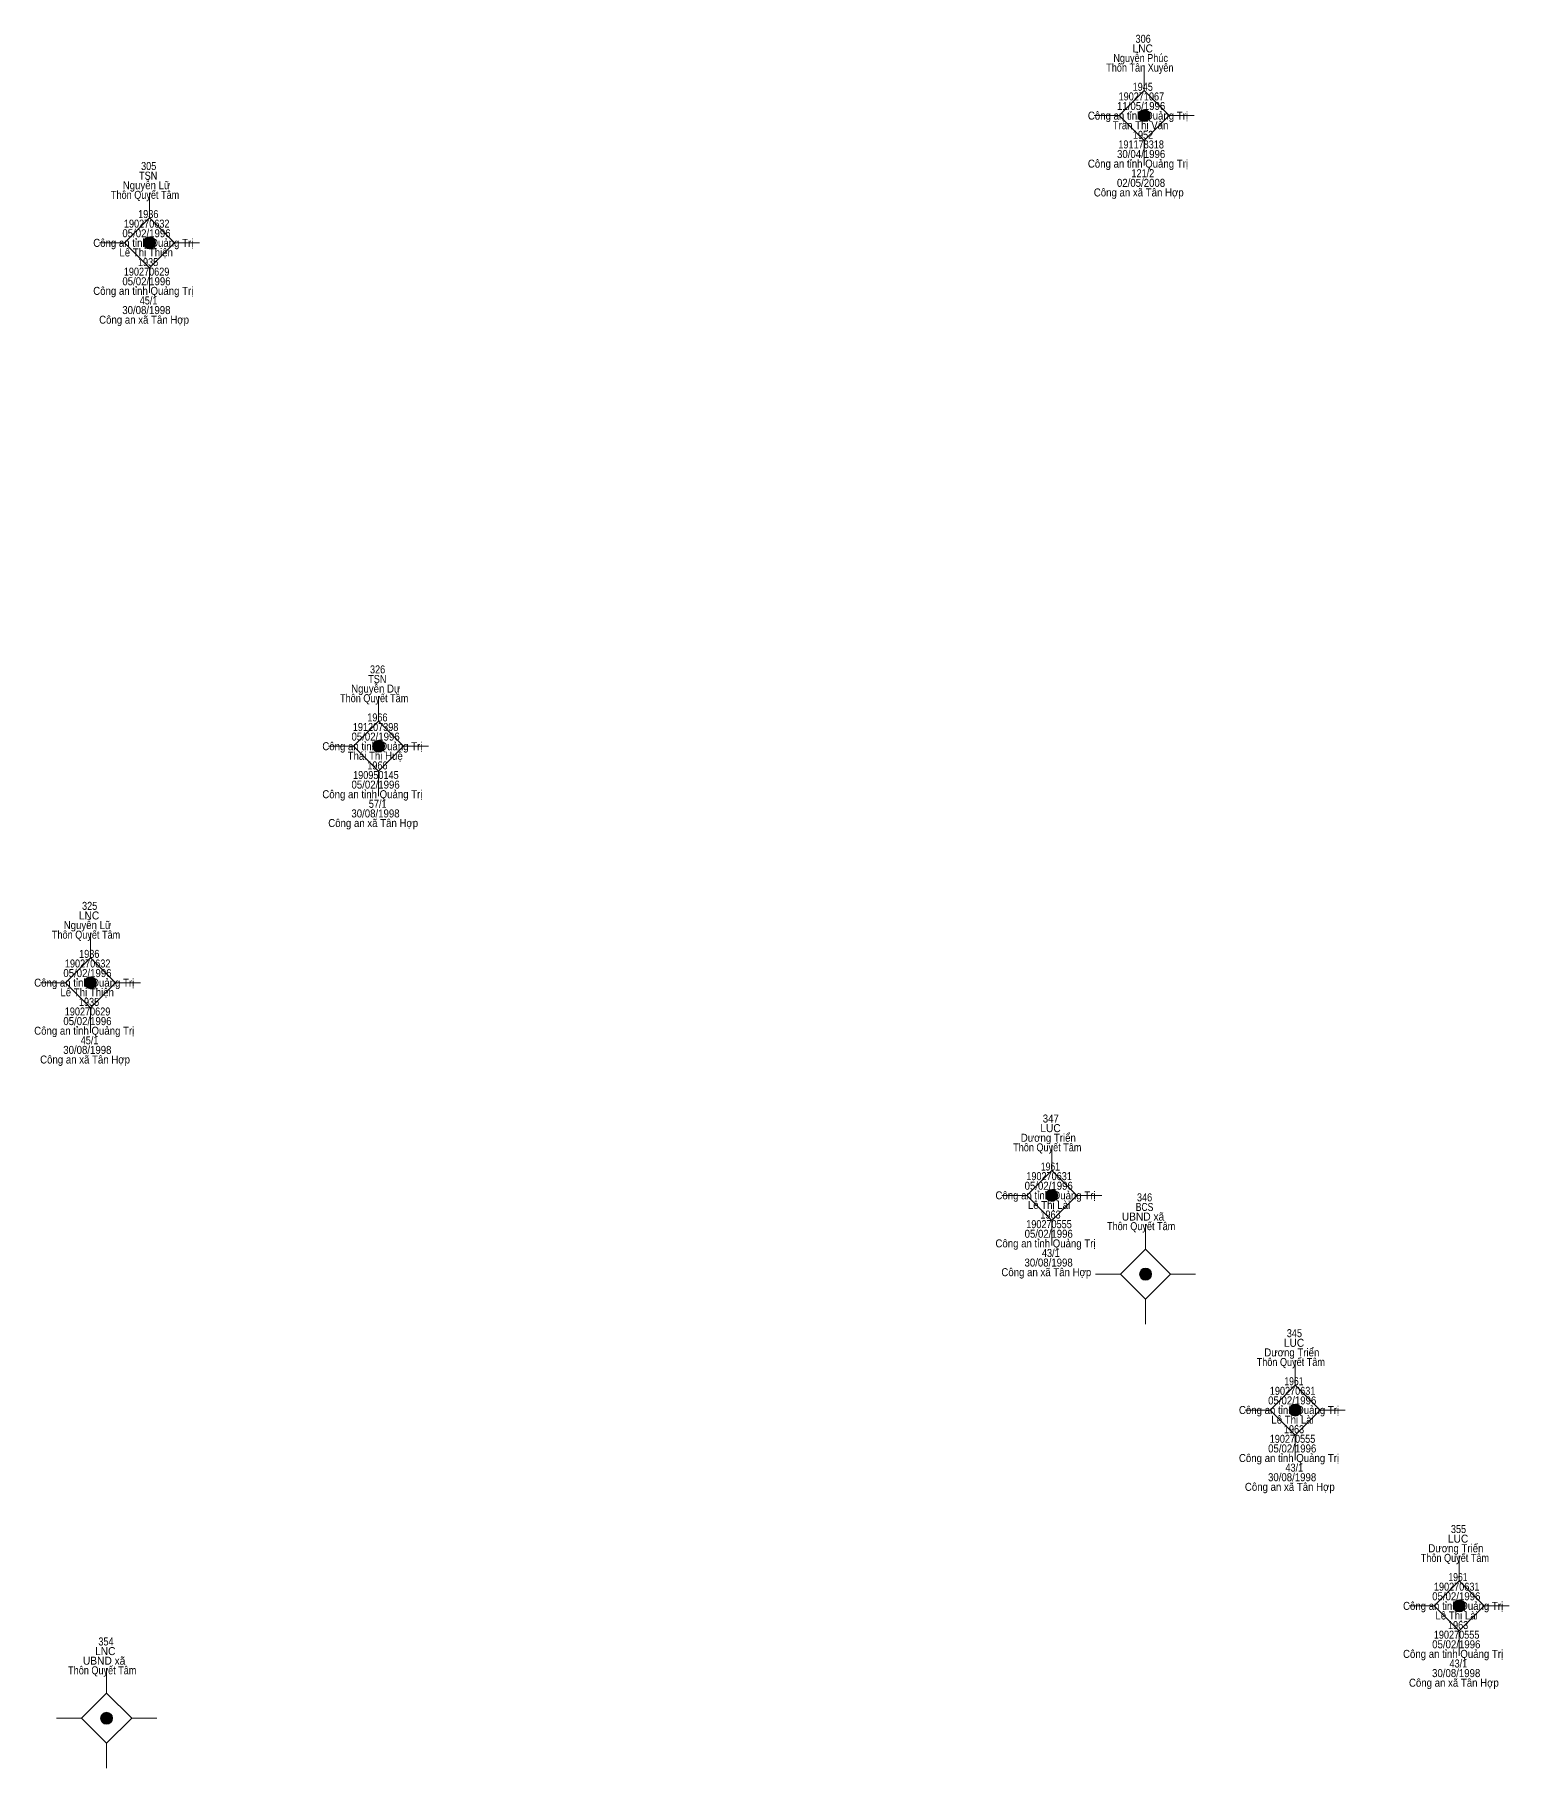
# Model space of a CAD drawing. Header units: metres. Extents: x 550999 to 552168, y 1840994 to 1841978.
# Drawn here: x 551170.4 to 551244.1, y 1840999.3 to 1841085.9 of the extents above; entities that cross this region are included whole.
import ezdxf
from ezdxf.enums import TextEntityAlignment as Align

# ---------------------------------------------------------------- set-up
doc = ezdxf.new("R2010")
doc.units = ezdxf.units.M
doc.header["$LTSCALE"] = 0.16
doc.layers.add('11', color=7, linetype='Continuous', lineweight=13)
doc.layers.add('15', color=7, linetype='Continuous')

msp = doc.modelspace()

# ---------------------------------------------------------------- hatches: boundary and pattern name
at = {"layer": '11'}
for points in [[(551226.1195, 1841081.88, 1), (551225.5195, 1841081.88, 1)], [(551176.4095, 1841075.52, 1), (551175.8095, 1841075.52, 1)], [(551187.8595, 1841050.36, 1), (551187.2595, 1841050.36, 1)], [(551173.4595, 1841038.54, 1), (551172.8595, 1841038.54, 1)], [(551221.4995, 1841027.91, 1), (551220.8995, 1841027.91, 1)], [(551226.1895, 1841023.97, 1), (551225.5895, 1841023.97, 1)], [(551233.6695, 1841017.18, 1), (551233.0695, 1841017.18, 1)], [(551241.8695, 1841007.39, 1), (551241.2695, 1841007.39, 1)], [(551174.2695, 1841001.77, 1), (551173.6695, 1841001.77, 1)]]:
    msp.add_hatch(color=256, dxfattribs=at).paths.add_polyline_path(points)

# ---------------------------------------------------------------- linework, layer by layer
for p, q in [((551225.82, 1841084.38), (551225.82, 1841083.13)), ((551224.57, 1841081.88), (551223.32, 1841081.88)), ((551228.32, 1841081.88), (551227.07, 1841081.88)), ((551225.82, 1841080.63), (551225.82, 1841079.38)), ((551176.11, 1841078.02), (551176.11, 1841076.77)), ((551174.86, 1841075.52), (551173.61, 1841075.52)), ((551178.61, 1841075.52), (551177.36, 1841075.52)), ((551176.11, 1841074.27), (551176.11, 1841073.02)), ((551187.56, 1841052.86), (551187.56, 1841051.61)), ((551186.31, 1841050.36), (551185.06, 1841050.36)), ((551190.06, 1841050.36), (551188.81, 1841050.36)), ((551187.56, 1841049.11), (551187.56, 1841047.86)), ((551173.16, 1841041.04), (551173.16, 1841039.79)), ((551171.91, 1841038.54), (551170.66, 1841038.54)), ((551175.66, 1841038.54), (551174.41, 1841038.54)), ((551173.16, 1841037.29), (551173.16, 1841036.04)), ((551221.2, 1841030.41), (551221.2, 1841029.16)), ((551219.95, 1841027.91), (551218.7, 1841027.91)), ((551223.7, 1841027.91), (551222.45, 1841027.91)), ((551221.2, 1841026.66), (551221.2, 1841025.41)), ((551225.89, 1841026.47), (551225.89, 1841025.22)), ((551224.64, 1841023.97), (551223.39, 1841023.97)), ((551228.39, 1841023.97), (551227.14, 1841023.97)), ((551225.89, 1841022.72), (551225.89, 1841021.47)), ((551233.37, 1841019.68), (551233.37, 1841018.43)), ((551232.12, 1841017.18), (551230.87, 1841017.18)), ((551235.87, 1841017.18), (551234.62, 1841017.18)), ((551233.37, 1841015.93), (551233.37, 1841014.68)), ((551241.57, 1841009.89), (551241.57, 1841008.64)), ((551240.32, 1841007.39), (551239.07, 1841007.39)), ((551244.07, 1841007.39), (551242.82, 1841007.39)), ((551241.57, 1841006.14), (551241.57, 1841004.89)), ((551173.97, 1841004.27), (551173.97, 1841003.02)), ((551172.72, 1841001.77), (551171.47, 1841001.77)), ((551176.47, 1841001.77), (551175.22, 1841001.77)), ((551173.97, 1841000.52), (551173.97, 1840999.27))]:
    msp.add_line(p, q, dxfattribs=at)
for points in [[(551225.82, 1841083.13), (551224.57, 1841081.88), (551225.82, 1841080.63), (551227.07, 1841081.88)], [(551176.11, 1841076.77), (551174.86, 1841075.52), (551176.11, 1841074.27), (551177.36, 1841075.52)], [(551187.56, 1841051.61), (551186.31, 1841050.36), (551187.56, 1841049.11), (551188.81, 1841050.36)], [(551173.16, 1841039.79), (551171.91, 1841038.54), (551173.16, 1841037.29), (551174.41, 1841038.54)], [(551221.2, 1841029.16), (551219.95, 1841027.91), (551221.2, 1841026.66), (551222.45, 1841027.91)], [(551225.89, 1841025.22), (551224.64, 1841023.97), (551225.89, 1841022.72), (551227.14, 1841023.97)], [(551233.37, 1841018.43), (551232.12, 1841017.18), (551233.37, 1841015.93), (551234.62, 1841017.18)], [(551241.57, 1841008.64), (551240.32, 1841007.39), (551241.57, 1841006.14), (551242.82, 1841007.39)], [(551173.97, 1841003.02), (551172.72, 1841001.77), (551173.97, 1841000.52), (551175.22, 1841001.77)]]:
    msp.add_lwpolyline(points, close=True, dxfattribs=at)
for centre in [(551225.8195, 1841081.88), (551176.1095, 1841075.52), (551187.5595, 1841050.36), (551173.1595, 1841038.54), (551221.1995, 1841027.91), (551225.8895, 1841023.97), (551233.3695, 1841017.18), (551241.5695, 1841007.39), (551173.9695, 1841001.77)]:
    msp.add_circle(centre, 0.3, dxfattribs=at)

# ---------------------------------------------------------------- texts
at = {"layer": '15'}
for s, width, p in [('306', 0.85, (551225.77, 1841085.52)), ('Nguyễn Phúc', 0.85, (551225.645, 1841084.56)), ('LNC', 0.95, (551225.75, 1841085.04)), ('Thôn Tân Xuyên', 0.85, (551225.605, 1841084.08)), ('190271067', 0.85, (551225.68, 1841082.64)), ('1945', 0.85, (551225.75, 1841083.12)), ('11/05/1996', 0.9, (551225.67, 1841082.16)), ('Công an tỉnh Quảng Trị', 0.9, (551225.51, 1841081.68)), ('Trần Thị Vân', 0.9, (551225.64, 1841081.2)), ('191178318', 0.85, (551225.67, 1841080.24)), ('1952', 0.85, (551225.765, 1841080.72)), ('305', 0.85, (551176.07, 1841079.16)), ('Công an tỉnh Quảng Trị', 0.9, (551225.51, 1841079.28)), ('30/04/1996', 0.9, (551225.67, 1841079.76)), ('Nguyễn Lữ', 0.9, (551175.965, 1841078.2)), ('TSN', 0.85, (551176.045, 1841078.68)), ('02/05/2008', 0.9, (551225.665, 1841078.32)), ('121/2', 0.85, (551225.755, 1841078.8)), ('Thôn Quyết Tâm', 0.85, (551175.89, 1841077.72)), ('Công an xã Tân Hợp', 0.9, (551225.55, 1841077.84)), ('1936', 0.85, (551176.05, 1841076.76)), ('05/02/1996', 0.9, (551175.96, 1841075.8)), ('190270632', 0.85, (551175.97, 1841076.28)), ('Công an tỉnh Quảng Trị', 0.9, (551175.8, 1841075.32)), ('Lê Thị Thiện', 0.9, (551175.945, 1841074.84)), ('1935', 0.85, (551176.04, 1841074.36)), ('05/02/1996', 0.9, (551175.96, 1841073.4)), ('190270629', 0.85, (551175.965, 1841073.88)), ('Công an tỉnh Quảng Trị', 0.9, (551175.8, 1841072.92)), ('45/1', 0.85, (551176.065, 1841072.44)), ('Công an xã Tân Hợp', 0.9, (551175.84, 1841071.48)), ('30/08/1998', 0.9, (551175.955, 1841071.96)), ('TSN', 0.85, (551187.495, 1841053.52)), ('326', 0.85, (551187.51, 1841054)), ('Thôn Quyết Tâm', 0.85, (551187.34, 1841052.56)), ('Nguyễn Dự', 0.9, (551187.42, 1841053.04)), ('1966', 0.85, (551187.5, 1841051.6)), ('05/02/1996', 0.9, (551187.41, 1841050.64)), ('191207398', 0.85, (551187.41, 1841051.12)), ('Công an tỉnh Quảng Trị', 0.9, (551187.25, 1841050.16)), ('Thái Thị Huệ', 0.9, (551187.39, 1841049.68)), ('1966', 0.85, (551187.5, 1841049.2)), ('05/02/1996', 0.9, (551187.41, 1841048.24)), ('190950145', 0.85, (551187.425, 1841048.72)), ('Công an tỉnh Quảng Trị', 0.9, (551187.25, 1841047.76)), ('57/1', 0.85, (551187.515, 1841047.28)), ('Công an xã Tân Hợp', 0.9, (551187.29, 1841046.32)), ('30/08/1998', 0.9, (551187.405, 1841046.8)), ('325', 0.85, (551173.12, 1841042.18)), ('Nguyễn Lữ', 0.9, (551173.015, 1841041.22)), ('LNC', 0.95, (551173.09, 1841041.7)), ('Thôn Quyết Tâm', 0.85, (551172.94, 1841040.74)), ('190270632', 0.85, (551173.02, 1841039.3)), ('1936', 0.85, (551173.1, 1841039.78)), ('05/02/1996', 0.9, (551173.01, 1841038.82)), ('Công an tỉnh Quảng Trị', 0.9, (551172.85, 1841038.34)), ('Lê Thị Thiện', 0.9, (551172.995, 1841037.86)), ('190270629', 0.85, (551173.015, 1841036.9)), ('1935', 0.85, (551173.09, 1841037.38)), ('Công an tỉnh Quảng Trị', 0.9, (551172.85, 1841035.94)), ('05/02/1996', 0.9, (551173.01, 1841036.42)), ('30/08/1998', 0.9, (551173.005, 1841034.98)), ('45/1', 0.85, (551173.115, 1841035.46)), ('Công an xã Tân Hợp', 0.9, (551172.89, 1841034.5)), ('347', 0.9, (551221.155, 1841031.55)), ('Dương Triển', 0.9, (551221.03, 1841030.59)), ('LUC', 0.95, (551221.14, 1841031.07)), ('Thôn Quyết Tâm', 0.85, (551220.98, 1841030.11)), ('1961', 0.8, (551221.135, 1841029.15)), ('05/02/1996', 0.9, (551221.05, 1841028.19)), ('190270631', 0.85, (551221.07, 1841028.67)), ('Công an tỉnh Quảng Trị', 0.9, (551220.89, 1841027.71)), ('Lê Thị Lài', 0.9, (551221.065, 1841027.23)), ('346', 0.85, (551225.84, 1841027.61)), ('1963', 0.85, (551221.14, 1841026.75)), ('UBND xã', 0.95, (551225.765, 1841026.65)), ('BCS', 0.8, (551225.84, 1841027.13)), ('05/02/1996', 0.9, (551221.05, 1841025.79)), ('190270555', 0.85, (551221.065, 1841026.27)), ('Thôn Quyết Tâm', 0.85, (551225.67, 1841026.17)), ('Công an tỉnh Quảng Trị', 0.9, (551220.89, 1841025.31)), ('43/1', 0.85, (551221.155, 1841024.83)), ('Công an xã Tân Hợp', 0.9, (551220.93, 1841023.87)), ('30/08/1998', 0.9, (551221.045, 1841024.35)), ('LUC', 0.95, (551233.31, 1841020.34)), ('345', 0.85, (551233.33, 1841020.82)), ('Thôn Quyết Tâm', 0.85, (551233.15, 1841019.38)), ('Dương Triển', 0.9, (551233.2, 1841019.86)), ('190270631', 0.85, (551233.24, 1841017.94)), ('1961', 0.8, (551233.305, 1841018.42)), ('Công an tỉnh Quảng Trị', 0.9, (551233.06, 1841016.98)), ('05/02/1996', 0.9, (551233.22, 1841017.46)), ('Lê Thị Lài', 0.9, (551233.235, 1841016.5)), ('1963', 0.85, (551233.31, 1841016.02)), ('05/02/1996', 0.9, (551233.22, 1841015.06)), ('190270555', 0.85, (551233.235, 1841015.54)), ('Công an tỉnh Quảng Trị', 0.9, (551233.06, 1841014.58)), ('30/08/1998', 0.9, (551233.215, 1841013.62)), ('43/1', 0.85, (551233.325, 1841014.1)), ('Công an xã Tân Hợp', 0.9, (551233.1, 1841013.14)), ('355', 0.85, (551241.53, 1841011.03)), ('Dương Triển', 0.9, (551241.4, 1841010.07)), ('LUC', 0.95, (551241.51, 1841010.55)), ('Thôn Quyết Tâm', 0.85, (551241.35, 1841009.59)), ('190270631', 0.85, (551241.44, 1841008.15)), ('1961', 0.8, (551241.505, 1841008.63)), ('05/02/1996', 0.9, (551241.42, 1841007.67)), ('Công an tỉnh Quảng Trị', 0.9, (551241.26, 1841007.19)), ('Lê Thị Lài', 0.9, (551241.435, 1841006.71)), ('190270555', 0.85, (551241.435, 1841005.75)), ('1963', 0.85, (551241.51, 1841006.23)), ('LNC', 0.95, (551173.9, 1841004.93)), ('354', 0.85, (551173.935, 1841005.41)), ('Công an tỉnh Quảng Trị', 0.9, (551241.26, 1841004.79)), ('05/02/1996', 0.9, (551241.42, 1841005.27)), ('Thôn Quyết Tâm', 0.85, (551173.75, 1841003.97)), ('UBND xã', 0.95, (551173.845, 1841004.45)), ('30/08/1998', 0.9, (551241.415, 1841003.83)), ('43/1', 0.85, (551241.525, 1841004.31)), ('Công an xã Tân Hợp', 0.9, (551241.3, 1841003.35))]:
    msp.add_text(s, height=0.4, dxfattribs=dict(at, width=width)).set_placement(p, align=Align.CENTER)

doc.saveas('drawing.dxf')
